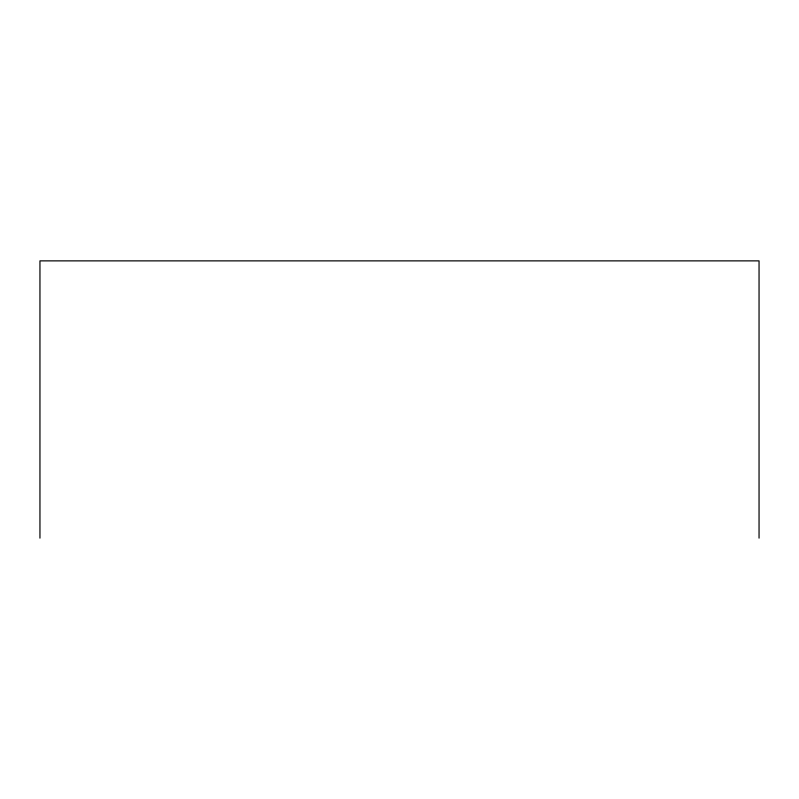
<?xml version="1.0" encoding="UTF-8"?>
<svg xmlns="http://www.w3.org/2000/svg" width="799" height="799" viewBox="0 0 799 799"><rect width="100%" height="100%" fill="white"/><g stroke="black" fill="none" stroke-linecap="round" stroke-linejoin="round"><path stroke-width="1.2" d="M759.05 538.126L759.05 260.873L39.95 260.873L39.95 538.126"/></g></svg>
